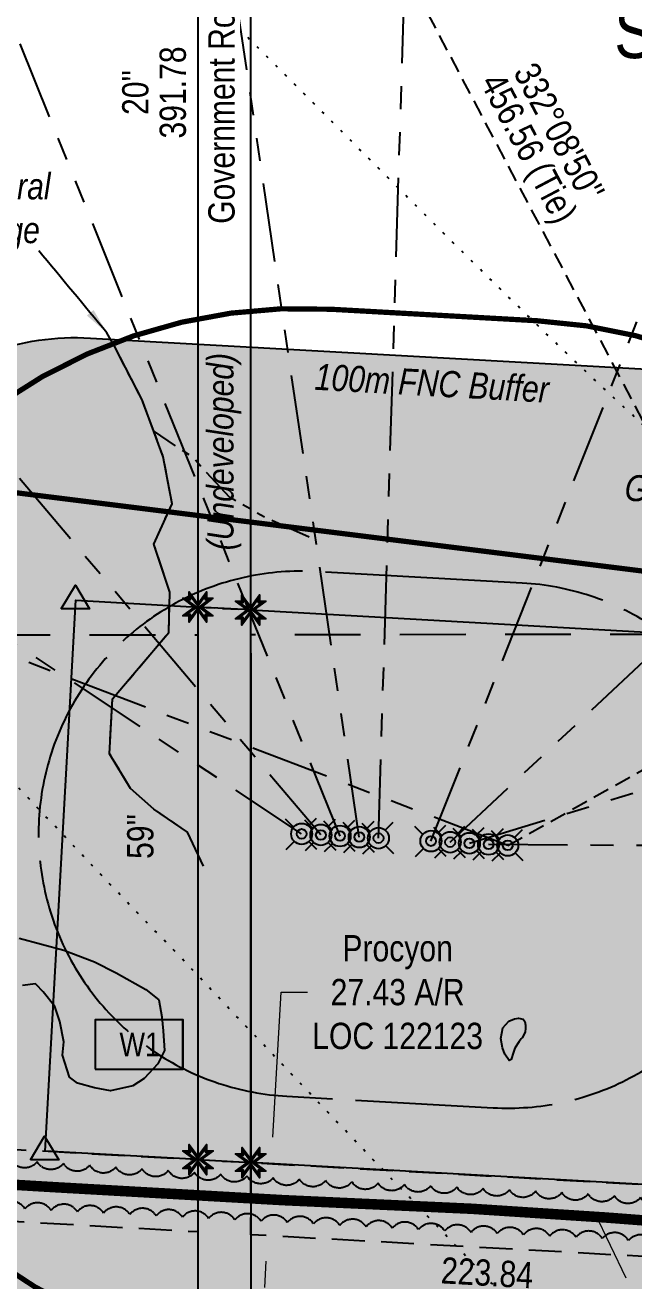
# Model space of a CAD drawing. Extents: x 492570 to 504268, y 6024618 to 6032974.
# Drawn here: x 499835.3 to 500066.9, y 6026521.9 to 6026999.6 of the extents above; entities that cross this region are included whole.
import ezdxf
from ezdxf.enums import TextEntityAlignment as Align

# ---------------------------------------------------------------- set-up
doc = ezdxf.new("R2010")
doc.units = 0
doc.header["$LTSCALE"] = 5
doc.header["$PDMODE"] = 34
doc.header["$PDSIZE"] = 0.03
for name, pattern in [('0', [1, 1, 0]), ('DASHDOT2', [12.7, 6.35, -3.175, 0, -3.175]), ('foc-ACCESSROAD', [3.75, 2.5, -1.25]), ('foc-BUFFER', [16.75, 15, -1.75]), ('foc-DOT', [1, 0.2, -0.8]), ('foc-DRILLPATH', [14.75, 6, -1.75, 1.75, -1.75, 1.75, -1.75]), ('foc-LSD', [8, 5, -3]), ('foc-TIELINE', [1.875, 1.25, -0.625]), ('foc-TOPO-ephemeral', [6.25, 3.125, -0.625, 0.625, -0.625, 0.625, -0.625]), ('foc-TRAV', [1.875, 1.25, -0.625])]:
    doc.linetypes.add(name, pattern=pattern)
doc.layers.get('Defpoints').update_dxf_attribs({"color": 9})
for name, color, linetype in [('AS-ROADS', 254, 'Continuous'), ('AS-WILDLIFE', 131, 'DASHDOT2'), ('AUX-BUFFER', 7, 'foc-BUFFER'), ('C-SYMBOL', 7, 'Continuous'), ('DETAIL-HZ-Existing', 8, 'foc-DOT'), ('F-AR', 190, 'foc-ACCESSROAD'), ('L-BD', 7, 'Continuous'), ('L-MON', 1, 'Continuous'), ('L-ROAD-T', 7, 'Continuous'), ('L-SEC', 7, 'Continuous'), ('L-SECTION-LSD', 7, 'foc-LSD'), ('L-TIE', 7, 'foc-TIELINE'), ('P-BUFFER-H 30m', 51, 'Continuous'), ('P-BUFFER-T', 40, 'Continuous'), ('P-PDRILLPATH', 12, 'foc-DRILLPATH'), ('P-PROPOSED', 10, 'Continuous'), ('P-PROPOSED-H', 21, 'Continuous'), ('P-TEMP-BLOCKS', 250, 'Continuous'), ('P-TRAV', 4, 'foc-TRAV'), ('P-WORKAREA-COUNTY', 104, 'Continuous'), ('P-WORKAREA-COUNTY-H', 71, 'Continuous'), ('T-BUSH', 110, '0'), ('T-DRAW', 143, 'foc-TOPO-ephemeral'), ('T-WATER-T', 170, 'Continuous'), ('WETLAND', 143, 'Continuous')]:
    doc.layers.add(name, color=color, linetype=linetype)
doc.layers.add('F-AR-T', color=190, linetype='Continuous', lineweight=9)
doc.layers.add('T-TEXT', color=48, linetype='Continuous', lineweight=18)
doc.styles.add('175L', font='ARIALN.TTF', dxfattribs={"height": 20})
doc.styles.add('240', font='ARIALN.TTF', dxfattribs={"height": 30})
doc.styles.add('80CG', font='ARIALN.TTF', dxfattribs={"height": 10})
doc.styles.add('80L', font='ARIALN.TTF', dxfattribs={"height": 10})
doc.styles.add('80LS', font='ARIALNI.TTF', dxfattribs={"height": 10})
doc.styles.add('foc-LtypeFont', font='ARIALN.TTF', dxfattribs={"height": 7.349999999999999})
doc.linetypes.add('foc-TOPO-flowdirection-NOLINE', pattern='A,0,[">",foc-LtypeFont,S=0.3,R=0,X=0,Y=-0.945],-20,[">",foc-LtypeFont,S=0.3,R=0,X=0,Y=-0.945],0', length=20)
doc.dimstyles.new('Compass 5 000', dxfattribs={"dimscale": 5, "dimtxt": 9, "dimasz": 2, "dimexe": 0.2, "dimexo": 0.0625, "dimgap": 0.5, "dimtad": 0, "dimtih": 1, "dimtoh": 1, "dimzin": 0, "dimdsep": 46, "dimtxsty": '80CG', "dimcen": 0.1, "dimse1": 1, "dimse2": 1, "dimclrd": 256, "dimclrt": 256, "dimaunit": 1, "dimadec": 4, "dimazin": 0, "dimtfac": 0.06, "dimtofl": 0, "dimtmove": 0, "dimatfit": 1, "dimfxl": 0.2, "dimtolj": 1, "dimtzin": 0, "dimlwd": -1, "dimarcsym": 0})

# ---------------------------------------------------------------- blocks, each defined once
blk = doc.blocks.new('TRIA')
blk.add_hatch(color=255).paths.add_polyline_path([(-0.0414550714867801, 1.521379340009161), (-1.474693147280959, -0.867350786313807), (1.391783004306489, -0.867350786313807)])
blk = doc.blocks.new('TRIAA')
blk.add_blockref('TRIA', (0, 0))
blk = doc.blocks.new('TRIB')
at = {"color": 1}
blk.add_lwpolyline([(-1.121455071486707, -0.6673507863138184), (-0.0414550714867801, 1.132649213686192), (1.038544928513147, -0.6673507863138184)], close=True, dxfattribs=at)
blk = doc.blocks.new('TRIBB')
blk.add_blockref('TRIB', (0, 0))
blk = doc.blocks.new('TRICC')
for name in ['TRIAA', 'TRIBB']:
    blk.add_blockref(name, (0, 0))
blk = doc.blocks.new('plspike')
blk.add_blockref('TRICC', (0, 0))
blk = doc.blocks.new('STRIA')
blk.add_hatch(color=255).paths.add_polyline_path([(-0.0414550714867801, 1.521379340009161), (-1.474693147280959, -0.867350786313807), (1.391783004306489, -0.867350786313807)])
blk = doc.blocks.new('STRIAA')
blk.add_blockref('STRIA', (0, 0))
blk = doc.blocks.new('STRIB')
at = {"color": 1}
blk.add_solid([(-1.121455071486707, -0.6673507863138184), (-0.0414550714867801, 1.132649213686192), (1.038544928513147, -0.6673507863138184)], dxfattribs=at)
blk = doc.blocks.new('STRIBB')
blk.add_blockref('STRIB', (0, 0))
blk = doc.blocks.new('STRICC')
for name in ['STRIAA', 'STRIBB']:
    blk.add_blockref(name, (0, 0))
blk = doc.blocks.new('fdspike')
blk.add_blockref('STRICC', (0, 0))
blk = doc.blocks.new('*D73')
at = {"layer": 'Defpoints', "color": 0, "transparency": 16777216}
for p in [(499929.0115203633, 6026566.585388045), (500057.9738313024, 6026559.24826827), (500056.4238143679, 6026532.004094532)]:
    blk.add_point(p, dxfattribs=at)
at = {"layer": 'F-AR-T', "transparency": 16777216}
for p, q in [((499929.579537004, 6026576.569242867), (499932.7163367888, 6026631.703813606)), ((499932.7163367888, 6026631.703813606), (499942.7163367888, 6026631.703813606)), ((499926.8934867881, 6026529.357359485), (499926.3254701475, 6026519.373504664))]:
    blk.add_line(p, q, dxfattribs=at)
for points in [[(499927.9155612005, 6026576.663912307), (499931.2435128075, 6026576.474573426), (499929.0115203633, 6026566.585388045)], [(499925.2295109846, 6026529.452028925), (499928.5574625917, 6026529.262690044), (499927.4615034288, 6026539.341214307)]]:
    blk.add_solid(points, dxfattribs=at)
at = {"layer": 'F-AR-T', "transparency": 16777216, "insert": (499977.0171553432, 6026631.703813605), "char_height": 10, "attachment_point": 5, "style": '80CG'}
blk.add_mtext('\\A1;Procyon\\P27.43 A/R\\PLOC 122123', dxfattribs=at)
blk = doc.blocks.new('Temp_Area4')
h = blk.add_hatch(color=71)
h.dxf.hatch_style = 1
h.paths.add_polyline_path([(-16.82711371331243, -9.436567862801894), (16.33187767662457, -9.436567862801894), (16.33187767662457, 9.053714016554295), (-16.82711371331243, 9.053714016554295)])
at = {"color": 250}
for points in [[(-17.02711371331247, -9.636567862801712), (16.53187767662462, -9.636567862801712), (16.53187767662462, 9.253714016554113), (-17.02711371331247, 9.253714016554113)], [(-16.92711371331245, -9.536567862801803), (16.43187767662459, -9.536567862801803), (16.43187767662459, 9.153714016554204), (-16.92711371331245, 9.153714016554204)]]:
    blk.add_lwpolyline(points, close=True, dxfattribs=at)
at = {"color": 250, "style": '80L'}
blk.add_attdef('TEMPORARY', text='', height=9, dxfattribs=at).set_placement((0.001048257894581184, -0.1484938545327168), align=Align.MIDDLE_CENTER)
blk = doc.blocks.new('TEMP')
h = blk.add_hatch(color=255)
h.dxf.hatch_style = 1
h.paths.add_polyline_path([(-5.274161e-10, 0.2514284397220763), (-0.6656854269836912, 1.152061669657268), (-0.6656854269836914, 0.6656854303339061), (-1.152061663105632, 0.6656854303339061), (-0.2514284404497629, 5.273253e-10), (-1.152061661774314, -0.665685419564579), (-0.6656854224511335, -0.6656854195645793), (-0.6656854224511335, -1.152061655686338), (-5.273251e-10, -0.2514284436956587), (0.6656854183820542, -1.152061663420681), (0.6656854183820542, -0.6656854208922597), (1.152061656810019, -0.6656854053035205), (0.2514284429676993, 5.273253e-10), (1.152061671303363, 0.6656854258011663), (0.6656854287749412, 0.6656854258011663), (0.6656854131859291, 1.15206166422904)])
h.paths.add_polyline_path([(0.5656854229146121, 0.8485281473411305), (0.5656854319800914, 0.5656854258011663), (0.8485281444547581, 0.5656854258011663), (0.0831890339399251, 0), (0.8485281399220186, -0.5656854150320215), (0.5656854183820542, -0.5656854240973189), (0.5656854183820542, -0.8485281365719859), (0, -0.08318903609469999), (-0.5656854224511337, -0.8485281320390644), (-0.5656854224511337, -0.5656854195645792), (-0.8485281349258001, -0.5656854195645794), (-0.0831890328488955, 0), (-0.8485281394583584, 0.5656854303339058), (-0.5656854269836913, 0.5656854303339061), (-0.5656854269836913, 0.8485281428085727), (0, 0.0831890306941206)], flags=16)
h = blk.add_hatch(color=1)
h.dxf.hatch_style = 1
h.paths.add_polyline_path([(0, 0.0831890306941205), (-0.5656854269836911, 0.8485281428085727), (-0.5656854269836912, 0.5656854303339061), (-0.8485281394583578, 0.5656854303339061), (-0.0831890328488953, -1e-16), (-0.8485281349258001, -0.5656854195645793), (-0.5656854224511337, -0.5656854195645793), (-0.5656854224511337, -0.848528132039064), (0, -0.08318903609469999), (0.5656854183820542, -0.8485281365719856), (0.5656854183820542, -0.5656854240973191), (0.8485281399220184, -0.5656854150320213), (0.0831890339399251, -1e-16), (0.8485281444547581, 0.5656854258011663), (0.5656854319800914, 0.5656854258011663), (0.5656854229146121, 0.8485281473411308)])
at = {"color": 1}
for p, q in [((-0.0831890328488953, 0), (0.0831890339399252, 0)), ((0, 0.0831890306941205), (0, -0.08318903609469999))]:
    blk.add_line(p, q, dxfattribs=at)
at = {"color": 255, "flags": 128}
blk.add_lwpolyline([(-0.251428440449763, 5.27325e-10), (-1.152061663105632, 0.6656854303339061), (-0.6656854269836914, 0.6656854303339061), (-0.6656854269836914, 1.152061669657268), (-5.274159999999999e-10, 0.2514284397220763), (0.6656854131859291, 1.15206166422904), (0.6656854287749412, 0.6656854258011663), (1.152061671303363, 0.6656854258011663), (0.2514284429676991, 5.27325e-10), (1.152061656810019, -0.6656854053035204), (0.6656854183820542, -0.6656854208922596), (0.6656854183820542, -1.152061663420681), (-5.27325e-10, -0.2514284436956586), (-0.6656854224511335, -1.152061655686338), (-0.6656854224511335, -0.6656854195645793), (-1.152061661774314, -0.6656854195645793)], close=True, dxfattribs=at)
at = {"color": 1, "flags": 128}
blk.add_lwpolyline([(-0.0831890328488953, 0), (-0.8485281394583578, 0.5656854303339061), (-0.5656854269836913, 0.5656854303339061), (-0.5656854269836913, 0.8485281428085727), (0, 0.0831890306941205), (0.5656854229146121, 0.8485281473411305), (0.5656854319800914, 0.5656854258011663), (0.8485281444547581, 0.5656854258011663), (0.0831890339399252, 0), (0.8485281399220184, -0.5656854150320214), (0.5656854183820542, -0.5656854240973189), (0.5656854183820542, -0.8485281365719856), (0, -0.08318903609469999), (-0.5656854224511335, -0.848528132039064), (-0.5656854224511335, -0.5656854195645792), (-0.8485281349258001, -0.5656854195645792)], close=True, dxfattribs=at)
blk = doc.blocks.new('WC')
at = {"layer": 'L-MON'}
h = blk.add_hatch(color=255, dxfattribs=at)
h.dxf.hatch_style = 1
edge = h.paths.add_edge_path()
edge.add_arc((1e-16, -3.47e-14), 0.9, 0, 360)
at = {"layer": 'L-MON', "color": 240, "flags": 128}
for points in [[(-0.6221317521915455, 0.5029434191984639), (-1.231742929986921, 1.120400313844549)], [(0.5200624085104745, 0.6078939802747209), (1.126191209577769, 1.206321004927269)], [(-1.178786742863962, -1.184577638598091), (-0.5588098224687501, -0.5724784557627332)], [(1.15915571353878, -1.184577638598091), (0.5567817565693919, -0.5744511080601575)]]:
    blk.add_lwpolyline(points, dxfattribs=at)
at = {"layer": 'L-MON', "color": 240}
for radius in [0.8, 0.3730220647719884]:
    blk.add_circle((1e-16, -3.47e-14), radius, dxfattribs=at)

msp = doc.modelspace()

# ---------------------------------------------------------------- hatches: boundary and pattern name
at = {"layer": 'P-BUFFER-H 30m'}
h = msp.add_hatch(color=256, dxfattribs=at)
h.dxf.hatch_style = 1
edge = h.paths.add_edge_path()
edge.add_line((500212.5608724068, 6026737.351633638), (500223.3037678244, 6026734.413624844))
edge.add_arc((500196.9382626591, 6026638.007560627), 99.94633100035736, -15.295460538249415, 74.70453946071763, ccw=False)
edge.add_line((500293.3443268763, 6026611.642055463), (500267.5588628262, 6026517.35692466))
edge.add_arc((500171.1527986091, 6026543.722429823), 99.9463310000498, 254.70453946168328, 344.70453946174183, ccw=False)
edge.add_line((500144.7872934454, 6026447.316365606), (500112.7462786423, 6026456.079066869))
edge.add_line((500112.7462786423, 6026456.079066869), (500096.8297106542, 6026456.971571152))
edge.add_line((500096.8297106542, 6026456.971571152), (499837.3870142811, 6026471.439717744))
edge.add_arc((499842.9519999998, 6026571.230999999), 99.94633099912883, 176.8161570979199, 266.8081351912604, ccw=False)
edge.add_line((499743.1599395756, 6026576.782014017), (499754.8169395778, 6026786.343014018))
edge.add_arc((499854.6090000013, 6026780.792000001), 99.94633099910538, 86.81151094927668, 176.8161570989638, ccw=False)
edge.add_line((499860.1681061985, 6026880.583609962), (500119.6321061985, 6026866.129609961))
edge.add_arc((500114.0730000013, 6026766.338), 99.94633099940184, -3.1852507647082007, 86.81151094924343, ccw=False)
edge.add_line((500213.8649239967, 6026760.78453391), (500212.5608724065, 6026737.351633638))
at = {"layer": 'P-PROPOSED-H'}
h = msp.add_hatch(color=256, dxfattribs=at)
h.dxf.hatch_style = 1
h.paths.add_polyline_path([(499901.0225255231, 6026778.257491187), (499901.0630772371, 6026568.039443437), (499842.9557264683, 6026571.291658889), (499854.6845708751, 6026780.850984267)])
h = msp.add_hatch(color=256, dxfattribs=at)
h.dxf.hatch_style = 1
h.paths.add_polyline_path([(499921.1289463352, 6026777.132153144), (500114.1389737252, 6026766.329557858), (500102.4101293184, 6026556.77023248), (499921.1694980773, 6026566.914105391)])
at = {"layer": 'P-WORKAREA-COUNTY-H'}
h = msp.add_hatch(color=256, dxfattribs=at)
h.dxf.hatch_style = 1
h.paths.add_polyline_path([(499921.1289463352, 6026777.132153144), (499901.0225255231, 6026778.257491187), (499901.0630772371, 6026568.039443437), (499921.1694980765, 6026566.914105392)])

# ---------------------------------------------------------------- linework, layer by layer
at = {"layer": 'AS-ROADS', "const_width": 3.997853239999951, "flags": 128}
msp.add_lwpolyline([(500250.682, 6026516.41), (500189.346, 6026531.847), (500171.913, 6026534.844), (500146.277, 6026538.264), (500119.018, 6026541.235), (500056.1780000022, 6026546.018), (500005.132, 6026549.345), (499933.375, 6026552.626), (499845.3, 6026557.623), (499770.811, 6026562.068)], dxfattribs=at)
at = {"layer": 'AS-WILDLIFE', "const_width": 1.998941999999966, "flags": 128}
msp.add_lwpolyline([(500822.8809955556, 6026706.240338501), (500219.2011764993, 6026773.315879325), (499633.8172128827, 6026846.488866558), (499121.6062692378, 6027066.007825203), (498999.9441889883, 6027066.007806169)], dxfattribs=at)
at = {"layer": 'AUX-BUFFER', "color": 251, "linetype": 'foc-BUFFER', "const_width": 1.99892661999998, "flags": 128}
msp.add_lwpolyline([(500029.9755603327, 6026887.15928192), (499951.5929299702, 6026891.53203398, 1.000541562565846), (499929.3786570988, 6026492.364371736), (500007.729627755, 6026487.993371213, 1.00046220934177)], format="xyb", close=True, dxfattribs=at)
at = {"layer": 'AUX-BUFFER', "color": 251, "linetype": 'foc-BUFFER', "flags": 128}
msp.add_lwpolyline([(500024.4308544182, 6026787.366868287), (499946.0258544164, 6026791.740868288, 1.000541562585841), (499934.8917033089, 6026592.158536905), (500013.2967033088, 6026587.784536905, 1.000541562577934), (500024.4308544181, 6026787.366868284)], format="xyb", dxfattribs=at)
at = {"layer": 'DETAIL-HZ-Existing', "flags": 128}
for points in [[(500670.9348292135, 6026245.877199983), (500662.3683850836, 6026254.856625547), (500624.6049665964, 6026295.063881209), (500606.6185089582, 6026314.097795752), (500586.5215408274, 6026335.110961769), (500567.304779865, 6026355.26444936), (500549.2183915995, 6026374.328287162), (500529.2613172886, 6026395.351514732), (500511.2649447531, 6026414.295456214), (500490.707710546, 6026435.818489104), (500471.8011534338, 6026455.572072806), (500434.7479843555, 6026494.73951434), (500414.7909036416, 6026515.962858847), (500395.9642173126, 6026535.896351348), (500357.5609908925, 6026575.283280479), (500337.9344377216, 6026594.8967226), (500319.7083107882, 6026613.140530651), (500298.9113439452, 6026633.933497023), (500279.2947771677, 6026653.506802763), (500260.7888775524, 6026671.120609751), (500239.6124312641, 6026690.493382371), (500219.4562556729, 6026708.99641149), (500199.6301340957, 6026727.359680769), (500178.1233138855, 6026747.642449829), (500159.3873980123, 6026765.216047612), (500118.684866835, 6026802.812280777), (500098.3485594255, 6026821.645305376), (500077.1319988628, 6026841.258170109), (500057.0957816909, 6026859.821337409), (500037.1694660329, 6026878.704599808), (500016.812853681, 6026898.477644645), (499997.3764197995, 6026917.581059529), (499977.7398260136, 6026937.164456215), (499959.0535175143, 6026955.888274601), (499938.6866855987, 6026976.301347582), (499919.0700743024, 6026995.834815728), (499899.3535024058, 6027015.368148202), (499880.7573675282, 6027033.711862094), (499861.1408521142, 6027052.985324986), (499840.2939343731, 6027073.528257869), (499801.8012324132, 6027111.265333589), (499782.0547387595, 6027130.548712443), (499742.8516710434, 6027169.465537066), (499722.1646590856, 6027190.36862024), (499702.8179935773, 6027209.95218577), (499684.8518928862, 6027228.146115065), (499663.8747943697, 6027249.219055745), (499645.468598929, 6027267.65284394), (499605.7951505583, 6027307.749547239), (499586.1584213531, 6027327.562957504), (499566.7119331965, 6027346.936370473), (499528.0589922207, 6027385.243357146), (499507.952290121, 6027405.276685351), (499488.3357147972, 6027424.76005087), (499469.3994184141, 6027443.623771668), (499429.6759107322, 6027483.580374939), (499410.0792993643, 6027503.153869025), (499391.2030327056, 6027521.827528786), (499371.3764570426, 6027541.410900732), (499351.109620715, 6027561.654017368), (499312.9166742302, 6027600.051227273), (499292.6398523476, 6027620.384510726), (499273.1232827599, 6027639.867899998), (499224.0669886337, 6027688.241423654), (499216.9446884923, 6027695.249063098)], [(500282.7610991068, 6026245.729188072), (500277.1020962188, 6026251.498086534), (500258.315674929, 6026270.851656627), (500238.8391030366, 6026290.545079637), (500218.8422741095, 6026310.848307794), (500200.1158398354, 6026330.001950837), (500180.0290133742, 6026350.445097952), (500161.2726485063, 6026369.35878429), (500141.8661453997, 6026388.952150573), (500122.4494804402, 6026408.625600873), (500103.102926299, 6026428.24906525), (500084.2465333155, 6026447.422765854), (500044.8029936464, 6026487.769307969), (500025.7964240244, 6026507.4229245), (499987.5129744249, 6026547.469993), (499968.5063144717, 6026567.153557668), (499910.9559431231, 6026627.584235755), (499891.9592410937, 6026647.677808109), (499873.6229038598, 6026666.501654781), (499854.5261322624, 6026686.595275191), (499834.3989353197, 6026707.85854781), (499815.4821906654, 6026727.922172342), (499796.6954205406, 6026747.945924797), (499773.8674838334, 6026771.578253303), (499739.1253320845, 6026807.716626933), (499719.9986809897, 6026827.490141168), (499700.2120463845, 6026847.163415647), (499680.3556095153, 6026866.316827084), (499660.8693130502, 6026885.070290327), (499641.0128149019, 6026904.213525698), (499621.0964203115, 6026923.386895039), (499581.3234884556, 6026961.803543601), (499541.6406326306, 6027000.160224001), (499521.443956501, 6027019.793371263), (499501.9876167787, 6027038.696833725), (499462.0047799636, 6027076.853403686), (499442.1983243979, 6027096.026765015), (499421.7717739686, 6027115.509837865), (499381.1190973693, 6027153.346196396), (499348.4484618582, 6027184.805129814), (499321.8096627787, 6027211.056290487), (499302.0131548734, 6027230.319609243), (499241.6440836429, 6027287.089251925), (499202.0014424841, 6027324.725983957), (499162.3684540453, 6027363.292702497), (499142.7119636651, 6027382.556133219), (499085.7917292235, 6027442.76704593), (499048.4878692474, 6027483.844606966), (499039.0141032759, 6027494.80146105), (499031.2309221927, 6027504.398840114)]]:
    msp.add_lwpolyline(points, dxfattribs=at)
at = {"layer": 'F-AR', "flags": 128}
for points in [[(499901.0630772372, 6026568.039443436), (499901.0960000022, 6026540.522), (499439.808, 6026566.402), (499354.9867776581, 6026571.144651388), (499299.6200325896, 6026634.556898437), (499334.3672925369, 6026635.213646092), (499335.444449655, 6026635.233502653), (499368.065266401, 6026597.870845026), (499441.1496018785, 6026593.780381394), (499901.0630772372, 6026568.039443436)], [(500124.381, 6026555.53), (500124.4407346779, 6026528.200389299), (499921.1747949049, 6026539.4556242), (499921.1694980773, 6026566.914105391), (500124.381, 6026555.53)]]:
    msp.add_lwpolyline(points, close=True, dxfattribs=at)
at = {"layer": 'L-SEC'}
for p, q in [((499900.9470000022, 6027169.778), (499901.102121451, 6026365.636203288)), ((499921.0532025534, 6027169.783860355), (499921.2083238661, 6026365.643285906))]:
    msp.add_line(p, q, dxfattribs=at)
at = {"layer": 'L-SECTION-LSD', "flags": 128}
for points in [[(499099.8897756496, 6026767.386870054), (499901.0245607256, 6026767.707101644)], [(500722.9134540795, 6026767.989248255), (499921.1307632097, 6026767.713573098)]]:
    msp.add_lwpolyline(points, dxfattribs=at)
at = {"layer": 'L-TIE', "flags": 128}
msp.add_lwpolyline([(500018.9178073985, 6026687.572688491), (500518.503, 6026966.767000001)], dxfattribs=at)
at = {"layer": 'P-BUFFER-H 30m', "flags": 128}
msp.add_lwpolyline([(500212.5608724068, 6026737.351633638), (500223.3037678244, 6026734.413624844, -0.4142135623682421), (500293.3443268763, 6026611.642055463), (500267.5588628262, 6026517.35692466, -0.4142135623725459), (500144.7872934454, 6026447.316365606), (500112.7462786423, 6026456.079066869), (500096.8297106542, 6026456.971571152), (499837.3870142811, 6026471.439717744, -0.414172555371662), (499743.1599395756, 6026576.782014017), (499754.8169395778, 6026786.343014018, -0.4142373134629334), (499860.1681061985, 6026880.583609962), (500119.6321061985, 6026866.129609961, -0.4141970085094371), (500213.8649239967, 6026760.78453391), (500212.5608724065, 6026737.351633638)], format="xyb", dxfattribs=at)
at = {"layer": 'P-PDRILLPATH', "flags": 128}
for points in [[(499955.1319403601, 6026691.142725321), (499400.9828027852, 6028063.409540052), (499435.8568012085, 6032742.706446852)], [(499962.4365797018, 6026690.733891317), (499715.8197515451, 6028373.31783409), (499750.6877381179, 6032742.873307211)], [(499947.8273010176, 6026691.551559326), (499083.590101041, 6027713.522106428), (499105.6797234291, 6032742.550116961)], [(499969.7412190436, 6026690.325057312), (500005.8024212717, 6027873.68562077), (500060.6443434711, 6032573.15454238)], [(499940.5226616758, 6026691.960393327), (498763.7028632894, 6027473.575048451), (498790.7196857352, 6032327.609869342)], [(499989.6992500314, 6026689.20802451), (500340.7099867599, 6027574.023846392), (500375.4888075231, 6032178.594520721)], [(500018.9178073985, 6026687.572688491), (498443.8286423123, 6027288.598477156), (498475.7670297241, 6031938.078643395)], [(499997.0038893732, 6026688.799190505), (500655.619548875, 6027304.335390924), (500690.3344587456, 6031784.838403529)], [(500004.3085287149, 6026688.390356501), (500974.915803985, 6026985.681755924), (501020.9980226884, 6031395.285584682)], [(500011.6131680567, 6026687.981522496), (501289.8822967422, 6026680.956377669), (501335.9316750966, 6031135.651791996)]]:
    msp.add_lwpolyline(points, dxfattribs=at)
at = {"layer": 'P-PROPOSED'}
msp.add_lwpolyline([(499901.0225255231, 6026778.257491187), (499901.0630772371, 6026568.039443437), (499842.9557264683, 6026571.291658889), (499854.6845708751, 6026780.850984267)], close=True, dxfattribs=at)
msp.add_lwpolyline([(499901.0225255231, 6026778.257491187), (499901.0630772371, 6026568.039443437), (499842.9557264683, 6026571.291658889), (499854.6845708751, 6026780.850984267)], close=True, dxfattribs=at)
at = {"layer": 'P-PROPOSED', "flags": 128}
msp.add_lwpolyline([(499921.1289463352, 6026777.132153144), (500114.1389737252, 6026766.329557858), (500102.4101293184, 6026556.77023248), (499921.1694980758, 6026566.914105392), (499921.1289463352, 6026777.132153144)], dxfattribs=at)
at = {"layer": 'P-TRAV', "flags": 128}
for points in [[(499901.0225255231, 6026778.257491187), (499921.1289463352, 6026777.132153144)], [(499901.0630772371, 6026568.039443437), (499921.1694980765, 6026566.914105392)]]:
    msp.add_lwpolyline(points, dxfattribs=at)
at = {"layer": 'P-WORKAREA-COUNTY'}
msp.add_lwpolyline([(499921.1289463352, 6026777.132153144), (499901.0225255231, 6026778.257491187), (499901.0630772371, 6026568.039443437), (499921.1694980765, 6026566.914105392), (499921.1289463352, 6026777.132153144)], dxfattribs=at)
at = {"layer": 'T-BUSH', "flags": 128}
for points in [[(500253.8237837884, 6026524.607504752, -0.52056705), (500244.1821012837, 6026527.240117379, -0.52056705), (500234.5404187755, 6026529.872730007, -0.52056705), (500224.8987362691, 6026532.505342636, -0.52056705), (500215.2570537627, 6026535.137955263, -0.52056705), (500205.6153712563, 6026537.770567891, -0.52056705), (500199.9654383851, 6026544.547650884, -0.52056705), (500198.2226902558, 6026554.38917108, -0.52056705), (500189.8075961214, 6026553.460540003, -0.52056705), (500184.6072926487, 6026546.587551873, -0.52056705), (500178.7001592398, 6026542.226605966, -0.52056705), (500168.7864643267, 6026543.495993209, -0.52056705), (500158.8727694137, 6026544.765380452, -0.52056705), (500148.9590745024, 6026546.034767697, -0.52056705), (500139.0539157366, 6026547.367205007, -0.52056705), (500129.1595773246, 6026548.779564109, -0.52056705), (500119.2552319673, 6026550.097774597, -0.52056705), (500109.2850730771, 6026550.796789955, -0.52056705), (500099.3149141833, 6026551.495805315, -0.52056705), (500089.3447552913, 6026552.194820673, -0.52056705), (500079.3745963993, 6026552.893836032, -0.52056705), (500069.4044375073, 6026553.59285139, -0.52056705), (500059.4342786153, 6026554.29186675, -0.52056705), (500049.4624764438, 6026554.964114551, -0.52056705), (500039.4816829924, 6026555.489902421, -0.52056705), (500029.5008895411, 6026556.015690292, -0.52056705), (500019.5200960896, 6026556.541478162, -0.52056705), (500009.5393026383, 6026557.067266032, -0.52056705), (499999.5575446463, 6026557.574322259, -0.52056705), (499989.5755339399, 6026558.076470706, -0.52056705), (499979.5935232337, 6026558.578619154, -0.52056705), (499969.6115125292, 6026559.080767601, -0.52056705), (499959.6295018211, 6026559.582916048, -0.52056705), (499949.6474911148, 6026560.085064495, -0.52056705), (499939.6654804103, 6026560.587212943, -0.52056705), (499929.685564544, 6026561.124732529, -0.52056705), (499919.7140627728, 6026561.804323016, -0.52056705), (499909.7425610016, 6026562.483913504, -0.52056705), (499899.7710592304, 6026563.163503991, -0.52056705), (499889.799557461, 6026563.843094478, -0.52056705), (499879.828055688, 6026564.522684965, -0.52056705), (499869.8565539168, 6026565.202275453, -0.52056705), (499859.8850521456, 6026565.88186594, -0.52056705), (499849.9135503744, 6026566.561456429, -0.52056705), (499839.9398723691, 6026567.207073344, -0.52056705), (499829.9631587187, 6026567.805300371, -0.52056705), (499819.9864450682, 6026568.403527369, -0.52056705), (499810.0097314178, 6026569.001754367, -0.52056705), (499800.0330177692, 6026569.599981364, -0.52056705), (499790.056304117, 6026570.198208363, -0.52056705), (499780.0795904665, 6026570.796435361, -0.52056705), (499770.1028768161, 6026571.394662358, -0.52056705), (499760.125388686, 6026571.979825026, -0.52056705), (499750.1478731112, 6026572.564524744, -0.52056705), (499740.1703575365, 6026573.149224461, -0.52056705), (499730.1928419618, 6026573.733924178, -0.52056705), (499720.2153263871, 6026574.318623897, -0.52056705), (499710.2378108123, 6026574.903323614, -0.52056705), (499700.2602952376, 6026575.488023331, -0.52056705), (499690.2827796629, 6026576.072723049, -0.52056705), (499680.3052640882, 6026576.657422766, -0.52056705), (499670.3277485152, 6026577.242122484, -0.52056705), (499660.3502329405, 6026577.826822202, -0.52056705), (499650.372717364, 6026578.411521918, -0.52056705), (499640.3952017893, 6026578.996221635, -0.52056705), (499630.4176862145, 6026579.580921353, -0.52056705), (499620.4401706398, 6026580.165621071, -0.52056705), (499610.4626550651, 6026580.750320788, -0.52056705), (499600.4851394903, 6026581.335020506, -0.52056705), (499590.5076239156, 6026581.919720223, -0.52056705), (499580.5301083408, 6026582.504419941, -0.52056705), (499570.5525927661, 6026583.089119659, -0.52056705), (499560.5750771914, 6026583.673819376, -0.52056705), (499550.5975616167, 6026584.258519094, -0.52056705), (499540.6200460419, 6026584.843218811, -0.52056705), (499530.642530469, 6026585.427918527, -0.52056705), (499520.6650148943, 6026586.012618246, -0.52056705), (499510.6874993178, 6026586.597317964, -0.52056705), (499500.709983743, 6026587.182017681, -0.52056705), (499490.7324681683, 6026587.766717399, -0.52056705), (499480.7549525936, 6026588.351417117, -0.52056705), (499470.7774370189, 6026588.936116834, -0.52056705), (499460.7999214441, 6026589.520816552, -0.52056705), (499450.8224058694, 6026590.105516269, -0.52056705), (499440.8448902947, 6026590.690215986, -0.52056705), (499430.8673747199, 6026591.274915705, -0.52056705), (499420.8898591452, 6026591.859615422, -0.52056705), (499410.9123435704, 6026592.444315139, -0.52056705), (499400.9348279957, 6026593.029014857, -0.52056705), (499388.6444099171, 6026593.749254672, -0.52056705)], [(500248.3272699927, 6026506.963753774, 0.52056705), (500238.6864492417, 6026509.599520465, 0.52056705), (500229.0456284925, 6026512.235287157, 0.52056705), (500219.3334228417, 6026514.520975111, 0.52056705), (500209.430309251, 6026515.870431316, 0.52056705), (500206.5216302163, 6026509.240622009, 0.52056705), (500203.852192801, 6026500.040529029, 0.52056705), (500198.4341455484, 6026491.641871114, 0.52056705), (500189.6502878742, 6026493.382161064, 0.52056705), (500180.2852077399, 6026496.873287655, 0.52056705), (500170.9201276056, 6026500.364414248, 0.52056705), (500165.9303106945, 6026507.296692314, 0.52056705), (500164.744355604, 6026517.220713743, 0.52056705), (500163.5584005135, 6026527.144735172, 0.52056705), (500154.381880967, 6026528.959059109, 0.52056705), (500144.439756374, 6026529.981477447, 0.52056705), (500134.488678752, 6026530.913542348, 0.52056705), (500124.5376011262, 6026531.845607221, 0.52056705), (500114.5863318376, 6026532.775589008, 0.52056705), (500104.6322494781, 6026533.674997249, 0.52056705), (500094.6781671204, 6026534.574405489, 0.52056705), (500084.7240847591, 6026535.47381373, 0.52056705), (500074.7700023996, 6026536.37322197, 0.52056705), (500064.81592004, 6026537.272630211, 0.52056705), (500054.8539926338, 6026538.056907791, 0.52056705), (500044.8699133382, 6026538.516093398, 0.52056705), (500034.8858340427, 6026538.975279007, 0.52056705), (500024.9017547471, 6026539.434464616, 0.52056705), (500014.9176754534, 6026539.893650224, 0.52056705), (500004.934050606, 6026540.361976367, 0.52056705), (499994.953661607, 6026540.895386371, 0.52056705), (499984.973272608, 6026541.428796375, 0.52056705), (499974.992883609, 6026541.962206379, 0.52056705), (499965.01249461, 6026542.495616384, 0.52056705), (499955.0321056111, 6026543.029026388, 0.52056705), (499945.0517166121, 6026543.562436392, 0.52056705), (499935.0713276131, 6026544.095846396, 0.52056705), (499925.0902364604, 6026544.615873742, 0.52056705), (499915.1088256172, 6026545.129807961, 0.52056705), (499905.127414774, 6026545.643742152, 0.52056705), (499895.1460039308, 6026546.157676401, 0.52056705), (499885.1645930876, 6026546.671610621, 0.52056705), (499875.1831822443, 6026547.185544841, 0.52056705), (499865.2017714011, 6026547.699479061, 0.52056705), (499855.2203605579, 6026548.213413281, 0.52056705), (499845.2389497147, 6026548.727347502, 0.52056705), (499835.2606554429, 6026549.295226621, 0.52056705), (499825.2864680103, 6026549.934191326, 0.52056705), (499815.3122805791, 6026550.573156028, 0.52056705), (499805.338093148, 6026551.212120731, 0.52056705), (499795.3639057169, 6026551.851085436, 0.52056705), (499785.3897182858, 6026552.490050139, 0.52056705), (499775.4155308546, 6026553.129014842, 0.52056705), (499765.4343434554, 6026553.63837131, 0.52056705), (499755.4493563976, 6026554.077375022, 0.52056705), (499745.4643693416, 6026554.516378732, 0.52056705), (499735.4793822819, 6026554.955382444, 0.52056705), (499725.494395224, 6026555.394386155, 0.52056705), (499715.5094081662, 6026555.833389866, 0.52056705), (499705.5244211084, 6026556.272393577, 0.52056705), (499695.5394340505, 6026556.711397287, 0.52056705), (499685.5544469926, 6026557.150400999, 0.52056705), (499675.5694599348, 6026557.58940471, 0.52056705), (499665.584472877, 6026558.028408421, 0.52056705), (499655.599485821, 6026558.467412132, 0.52056705), (499645.6144987613, 6026558.906415843, 0.52056705), (499635.6295117034, 6026559.345419554, 0.52056705), (499625.6445246456, 6026559.784423265, 0.52056705), (499615.6595375878, 6026560.223426976, 0.52056705), (499605.6745505299, 6026560.662430687, 0.52056705), (499595.6895634721, 6026561.101434398, 0.52056705), (499585.7045764142, 6026561.540438109, 0.52056705), (499575.7195893564, 6026561.97944182, 0.52056705), (499565.7346023004, 6026562.418445531, 0.52056705), (499555.7496152425, 6026562.857449242, 0.52056705), (499545.7646281829, 6026563.296452953, 0.52056705), (499535.779641125, 6026563.735456664, 0.52056705), (499525.7946540672, 6026564.174460376, 0.52056705), (499515.8096670093, 6026564.613464086, 0.52056705), (499505.8246799515, 6026565.052467797, 0.52056705), (499495.8396928936, 6026565.491471509, 0.52056705), (499485.8547058358, 6026565.930475219, 0.52056705), (499475.8697187798, 6026566.369478931, 0.52056705), (499465.8847317219, 6026566.808482641, 0.52056705), (499455.8997446623, 6026567.247486353, 0.52056705), (499445.9147576044, 6026567.686490064, 0.52056705), (499435.9297705466, 6026568.125493774, 0.52056705), (499425.9447834888, 6026568.564497486, 0.52056705), (499415.9597964309, 6026569.003501196, 0.52056705), (499405.974809373, 6026569.442504908, 0.52056705), (499395.9898223152, 6026569.881508619, 0.52056705), (499390.1672988867, 6026570.137503883, 0.52056705)]]:
    msp.add_lwpolyline(points, format="xyb", dxfattribs=at)
at = {"layer": 'T-DRAW', "flags": 128}
for points in [[(499903.1756073546, 6026679.713705395), (499897.1340656354, 6026692.621506521), (499884.2444593512, 6026701.386756565), (499875.4438511091, 6026709.204300288), (499867.4592694205, 6026722.438617134), (499868.5897014287, 6026743.336251683), (499877.7612484132, 6026754.070427747), (499889.9945865746, 6026768.510186884), (499890.3819661562, 6026783.855109809), (499884.2803080266, 6026802.215761959), (499891.2911912568, 6026817.464173175), (499887.851702131, 6026835.380178504), (499879.8675285932, 6026857.073477513), (499869.2817064864, 6026877.433196899), (499866.4798206511, 6026882.499999587)], [(499943.436905761, 6026804.777996956), (499926.577033807, 6026812.347274742), (499913.1766150377, 6026819.910885711), (499902.6305238655, 6026831.22220054), (499899.1506368629, 6026835.154852574), (499884.2168032009, 6026845.25633583)]]:
    msp.add_lwpolyline(points, dxfattribs=at)
at = {"layer": 'T-DRAW', "linetype": 'foc-TOPO-flowdirection-NOLINE', "flags": 128}
msp.add_lwpolyline([(499903.1756073546, 6026679.713705395), (499897.1340656354, 6026692.621506521), (499884.2444593512, 6026701.386756565), (499875.4438511091, 6026709.204300288), (499867.4592694205, 6026722.438617134), (499868.5897014287, 6026743.336251683), (499877.7612484132, 6026754.070427747), (499889.9945865746, 6026768.510186884), (499890.3819661562, 6026783.855109809), (499884.2803080266, 6026802.215761959), (499891.2911912568, 6026817.464173175), (499887.851702131, 6026835.380178504), (499879.8675285932, 6026857.073477513), (499869.2817064864, 6026877.433196899), (499866.4798206511, 6026882.499999587)], dxfattribs=at)
at = {"layer": 'WETLAND'}
msp.add_lwpolyline([(499833.105373469, 6026652.288847099), (499850.1286906667, 6026647.704117472), (499861.740955219, 6026643.30377024), (499869.9677467874, 6026639.145111202), (499881.299991106, 6026632.709506384), (499886.1412067076, 6026628.792632595), (499887.3360925858, 6026622.407132118), (499887.8270674301, 6026617.015251445), (499888.3754475059, 6026609.597793225), (499885.8184749451, 6026604.457283732), (499880.5704545782, 6026598.902475373), (499876.2583489002, 6026596.077146943), (499867.866541473, 6026594.149601167), (499861.7515829215, 6026595.327404783), (499855.2798251162, 6026597.170881347), (499852.1743730382, 6026599.44782705), (499849.5716689926, 6026607.820466389), (499850.1030667336, 6026612.903470009), (499848.5323142291, 6026620.6298037), (499846.6814407238, 6026626.320877737), (499842.2246950702, 6026631.924563812), (499839.5523014097, 6026634.659668943), (499839.3534668629, 6026634.87875789), (499834.3730247603, 6026634.296402078)], dxfattribs=at)
msp.add_lwpolyline([(500024.7365331723, 6026621.516302697), (500025.4641480686, 6026620.609329992), (500025.6758699405, 6026619.141554492), (500025.7064208892, 6026618.06542421), (500025.4682511522, 6026616.471508285), (500024.3367299849, 6026614.398757776), (500024.0065470348, 6026614.049279502), (500023.2441598682, 6026612.950638019), (500021.5591178827, 6026610.408700623), (500021.0329321063, 6026608.976660321), (500020.2653606552, 6026606.063980998), (500019.4820702242, 6026605.701639201), (500017.7688061529, 6026608.147099986), (500016.9051185828, 6026610.616679898), (500016.2390417472, 6026614.112183378), (500017.029484716, 6026618.215877747), (500019.340765285, 6026620.662225674), (500021.4689066351, 6026621.572904106), (500022.9334662216, 6026621.897902858), (500024.7365331723, 6026621.516302697)], close=True, dxfattribs=at)

# ---------------------------------------------------------------- block references
at = {"layer": 'L-MON'}
for name, p, xscale, yscale, zscale in [('plspike', (499854.6845708751, 6026780.850984267), 4.997316549999955, 4.997316549999955, 4.999999999999932), ('TEMP', (499901.0225255231, 6026778.257491187), 4.997316549999971, 4.997316549999971, 4.997316549999971), ('TEMP', (499921.1289463352, 6026777.132153144), 4.997316549999971, 4.997316549999971, 4.997316549999971), ('WC', (499940.5226616758, 6026691.960393327), 4.997316549999971, 4.997316549999971, 4.997316549999971), ('WC', (499947.8273010176, 6026691.551559326), 4.997316549999971, 4.997316549999971, 4.997316549999971), ('WC', (499955.1319403601, 6026691.142725321), 4.997316549999971, 4.997316549999971, 4.997316549999971), ('WC', (499962.4365797018, 6026690.733891317), 4.997316549999971, 4.997316549999971, 4.997316549999971), ('WC', (499969.7412190436, 6026690.325057312), 4.997316549999971, 4.997316549999971, 4.997316549999971), ('WC', (499989.6992500314, 6026689.20802451), 4.997316549999971, 4.997316549999971, 4.997316549999971), ('WC', (499997.0038893732, 6026688.799190505), 4.997316549999971, 4.997316549999971, 4.997316549999971), ('WC', (500004.3085287149, 6026688.390356501), 4.997316549999971, 4.997316549999971, 4.997316549999971), ('WC', (500011.6131680567, 6026687.981522496), 4.997316549999971, 4.997316549999971, 4.997316549999971), ('WC', (500018.9178073985, 6026687.572688491), 4.997316549999971, 4.997316549999971, 4.997316549999971), ('plspike', (499842.9557264683, 6026571.291658889), 4.997316549999955, 4.997316549999955, 4.999999999999932), ('TEMP', (499901.0630772372, 6026568.039443436), 4.997316549999971, 4.997316549999971, 4.997316549999971), ('TEMP', (499921.1694980773, 6026566.914105391), 4.997316549999971, 4.997316549999971, 4.997316549999971), ('fdspike', (499901.0960000022, 6026540.522), 4.997316549999955, 4.997316549999955, 4.999999999999932)]:
    msp.add_blockref(name, p, dxfattribs=dict(at, xscale=xscale, yscale=yscale, zscale=zscale))
at = {"layer": 'P-TEMP-BLOCKS', "xscale": 0.99946331, "yscale": 0.99946331, "zscale": 0.99946331}
msp.add_blockref('Temp_Area4', (499878.9655310552, 6026612.020943778), dxfattribs=at).add_auto_attribs({'TEMPORARY': 'W1'})

# ---------------------------------------------------------------- texts
at = {"layer": 'AS-WILDLIFE', "insert": (500129.2393211199, 6026805.93595923), "char_height": 9.98934593908998, "attachment_point": 5, "rotation": 352.8749844465819, "style": '240', "bg_fill": 1, "box_fill_scale": 1.2, "bg_fill_color": 51, "bg_fill_transparency": 0}
msp.add_mtext_dynamic_manual_height_columns('{\\fArial Narrow|b0|i1|c0|p34;Grizzly Bear Support Zone Boundary}', width=134.7343354570565, gutter_width=44.97584894999983, heights=[0], dxfattribs=at)
at = {"layer": 'L-BD', "style": '80L'}
for s, height, rotation, p in [('391.78', 9.994633099999879, 90.01110000000155, (499891.4898664177, 6026973.990385513)), ("20''", 9.994633099999879, 90.01110000000155, (499877.2475145151, 6026973.987638119)), ('456.56 (Tie)', 9.994633099999943, 297.8531000000021, (500025.9266311554, 6026952.294005474)), ("59''", 9.994633099999879, 90.00289999999936, (499879.1293278725, 6026690.9909269))]:
    msp.add_text(s, height=height, rotation=rotation, dxfattribs=at).set_placement(p, align=Align.MIDDLE)
at = {"layer": 'L-BD', "insert": (500011.3436321028, 6026529.996028999), "char_height": 9.994633099999884, "width": 35.53561651438335, "attachment_point": 2, "rotation": 356.8112000000237, "style": '80L', "bg_fill": 1, "box_fill_scale": 1.2, "bg_fill_color": 51, "bg_fill_transparency": 0}
msp.add_mtext("223.84 15''", dxfattribs=at)
at = {"layer": 'P-BUFFER-T', "insert": (499945.8339151599, 6026870.907420884), "char_height": 9.999999999999936, "attachment_point": 1, "rotation": 356.8115109506136, "style": '80L', "bg_fill": 1, "box_fill_scale": 1.2, "bg_fill_color": 51, "bg_fill_transparency": 0}
msp.add_mtext_dynamic_manual_height_columns('{\\fArial Narrow|b0|i1|c0|p34;100m FNC Buffer}', width=90.1743614177664, gutter_width=49.97316549999987, heights=[0], dxfattribs=at)
at = {"layer": 'T-TEXT', "insert": (499904.600925283, 6026837.371376558), "char_height": 9.994633099999898, "width": 13.11795452476881, "attachment_point": 2, "rotation": 90.01105253347644, "style": '80LS', "bg_fill": 1, "box_fill_scale": 1.2, "bg_fill_color": 51, "bg_fill_transparency": 0}
msp.add_mtext('(Undeveloped)', dxfattribs=at)
at = {"layer": 'T-WATER-T', "insert": (499789.3442212706, 6026943.320790796), "char_height": 9.994633099999897, "attachment_point": 1, "style": '80L'}
msp.add_mtext_dynamic_manual_height_columns('\\pi0.32609;{\\fArial Narrow|b0|i1|c0|p34;Ephemeral\\P\\pi5.1666;Drainage}', width=55.94990155282772, gutter_width=49.97316549999987, heights=[0], dxfattribs=at)

# ---------------------------------------------------------------- dimensions: what is measured, and where the dimension line sits
at = {"layer": 'F-AR-T'}
dim = msp.add_linear_dim(base=(499929.0115203633, 6026566.585388045), p1=(500056.4238143679, 6026532.004094533), p2=(500057.9738313024, 6026559.248268271), angle=86.74375176721878, text='Procyon\\P27.43 A/R\\PLOC 122123', dimstyle='Compass 5 000', dxfattribs=at)
dim.commit()
dim.dimension.update_dxf_attribs({"geometry": '*D73', "text_midpoint": (499977.0171553432, 6026631.703813605), "dimtype": 161})

# ---------------------------------------------------------------- leaders
at = {"layer": 'T-TEXT'}
msp.add_leader([(500051.8864533189, 6026547.887628765), (500063.864766656, 6026523.020165201)], dimstyle='Compass 5 000', dxfattribs=at)
at = {"layer": 'T-WATER-T', "path_type": 1}
msp.add_leader([(499866.4798206511, 6026882.499999587), (499840.5097762007, 6026913.807280788)], dimstyle='Compass 5 000', override={"dimgap": 0.5, "dimtad": 0}, dxfattribs=at)

# ---------------------------------------------------------------- next in the draw order: texts
at = {"layer": 'C-SYMBOL', "color": 3, "insert": (500168.2986892766, 6027040.398484825), "char_height": 19.99999999999967, "width": 215.984447476123, "attachment_point": 2, "style": '175L', "bg_fill": 3, "box_fill_scale": 1.2, "bg_fill_color": 256, "bg_fill_transparency": 0}
msp.add_mtext('Theor. S.W.1/4\\PSec. 30-62-20-W.5M.', dxfattribs=at)
at = {"layer": 'L-ROAD-T', "insert": (499905.0151959839, 6026998.476504471), "char_height": 9.994633099999897, "width": 148.5263837253367, "attachment_point": 2, "rotation": 90.01105253347845, "style": '80L', "bg_fill": 3, "box_fill_scale": 1.2, "bg_fill_color": 256, "bg_fill_transparency": 0}
msp.add_mtext('Government Road Allowance', dxfattribs=at)

# ---------------------------------------------------------------- next in the draw order: linework, layer by layer
at = {"layer": 'L-TIE', "flags": 128}
msp.add_lwpolyline([(500114.1389737252, 6026766.329557858), (499900.9470000022, 6027169.778)], dxfattribs=at)

# ---------------------------------------------------------------- next in the draw order: texts
at = {"layer": 'L-BD', "style": '80L'}
msp.add_text("332°08'50''", height=9.994633099999943, rotation=297.8531000000021, dxfattribs=at).set_placement((500038.5189878225, 6026958.94811314), align=Align.MIDDLE)

doc.saveas('drawing.dxf')
